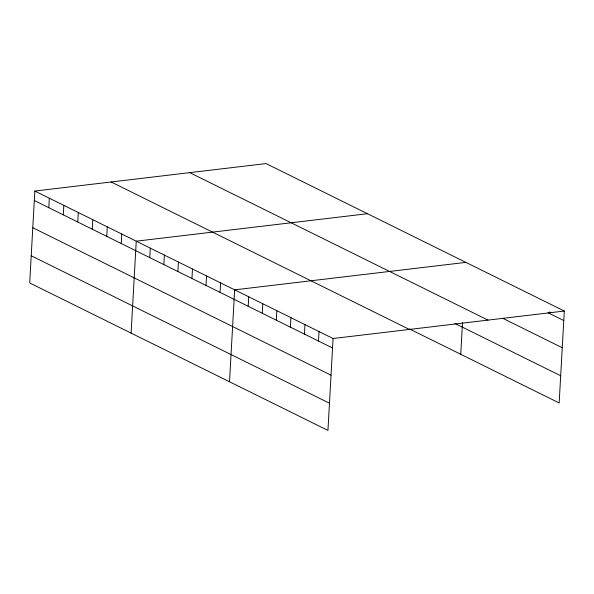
<?xml version="1.0" encoding="UTF-8"?>
<svg xmlns="http://www.w3.org/2000/svg" width="594" height="594" viewBox="0 0 594 594"><rect width="100%" height="100%" fill="white"/><g stroke="black" fill="none" stroke-linecap="round" stroke-linejoin="round"><path stroke-width="0.89" d="M34.838 191.045L29.7 282.959L327.947 430.427L333.086 338.513L34.838 191.045L266.053 163.573L564.3 311.041L559.162 402.955L409.459 328.935M48.797 207.7L49.324 198.21M63.283 214.865L63.81 205.368M77.769 222.022L78.297 212.533M92.256 229.187L92.783 219.698M106.742 236.353L107.269 226.856M121.228 243.51L121.755 234.021M131.103 333.1L136.241 241.186L367.456 213.714M149.77 257.625L150.304 248.136M163.833 264.575L164.36 255.086M177.888 271.532L178.423 262.036M191.951 278.482L192.486 268.993M206.014 285.432L206.541 275.943M220.07 292.389L220.604 282.893M229.522 381.764L234.66 289.85L465.882 262.377M248.195 306.289L248.723 296.8M262.251 313.238L262.786 303.749M276.314 320.196L276.841 310.699M290.369 327.146L290.904 317.656M304.432 334.095L304.96 324.606M318.495 341.053L319.023 331.556M460.744 354.291L462.511 322.572M549.71 313.58L549.806 311.857M333.086 338.513L564.3 311.041M548.054 312.763L563.773 320.53M502.702 318.287L562.251 347.728M189.753 172.639L488.001 320.107M454.818 323.411L560.684 375.757M111.137 181.979L409.385 329.447M34.311 200.534L332.551 348.002M32.789 227.74L331.029 375.2M31.222 255.762L329.462 403.222"/></g></svg>
